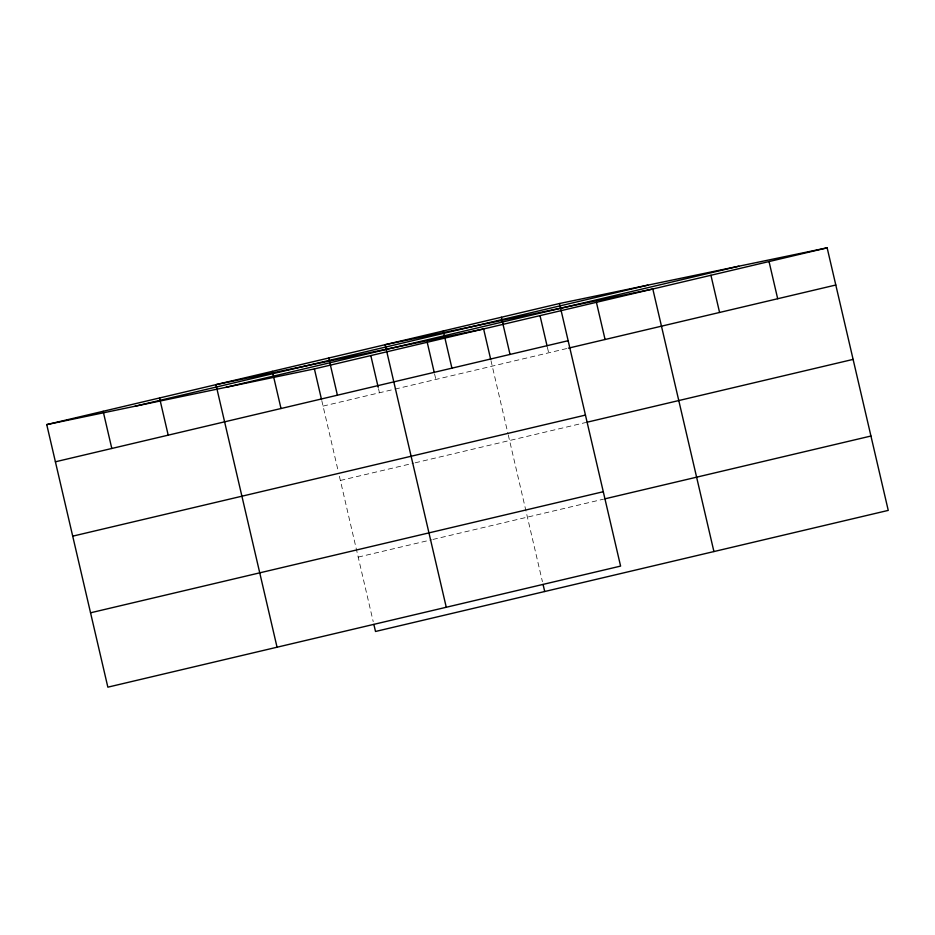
<?xml version="1.0" encoding="UTF-8"?>
<svg xmlns="http://www.w3.org/2000/svg" width="935" height="935" viewBox="0 0 935 935"><rect width="100%" height="100%" fill="white"/><g stroke="black" fill="none" stroke-linecap="round" stroke-linejoin="round"><path stroke-width="0.7" stroke-dasharray="4.67 3.51" d="M323.066 406.094L393.565 389.439M394.967 389.112L566.996 348.486M340.363 480.461L413.691 463.152M415.105 462.825L585.719 422.526M358.199 557.096L431.526 539.787M432.928 539.448L603.542 499.161M547.384 347.306L548.67 352.822M490.98 360.63L507.939 433.489M508.266 434.904L542.429 581.687M434.576 373.942L435.862 379.458M378.5 388.644L379.458 392.77M321.78 400.577L338.084 470.644M339.393 476.254L373.217 621.646"/><path stroke-width="1.4" d="M559.492 303.524L620.595 566.096L107.852 687.167L46.75 424.607L559.492 303.524L827.148 247.833L888.25 510.393L375.508 631.476L373.871 624.451M135.072 406.222L647.815 285.152M226.083 387.289L738.825 266.206M46.75 424.607L314.405 368.904L827.148 247.833M55.399 461.796L568.141 340.714M568.41 348.159L835.808 285.011M72.708 536.164L585.45 415.093M587.122 422.199L853.106 359.391M90.543 612.799L603.285 491.716M604.957 498.822L870.941 436.026M769.038 261.555L777.686 298.732M710.927 275.276L719.576 312.465M713.919 551.557L652.817 288.997L385.162 344.699L446.264 607.259M596.413 302.309L605.074 339.499M540.009 315.633L547.068 345.927M501.382 317.257L510.031 354.435M490.665 359.25L483.617 328.945L215.95 384.647L277.052 647.219M543.083 584.504L544.708 591.516M443.272 330.978L451.921 368.156M427.213 342.268L434.261 372.562M370.809 355.58L378.184 387.265M328.758 358.011L337.406 395.201M314.405 368.904L321.453 399.21M272.354 371.335L281.014 408.513M159.558 397.971L168.206 435.161M103.154 411.283L111.803 448.473"/></g></svg>
